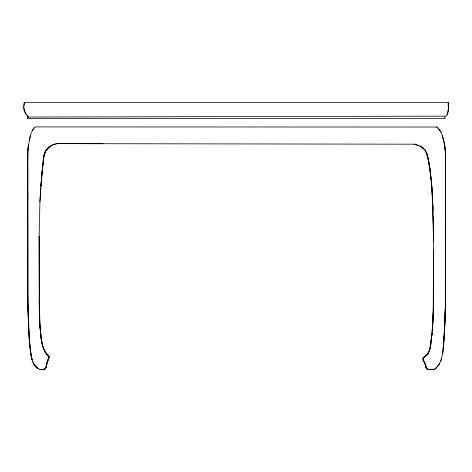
<?xml version="1.0" encoding="UTF-8"?>
<svg xmlns="http://www.w3.org/2000/svg" width="472" height="472" viewBox="0 0 472 472"><rect width="100%" height="100%" fill="white"/><g stroke="black" fill="none" stroke-linecap="round" stroke-linejoin="round"><path stroke-width="0.71" d="M27.736 200.093L27.742 165.796M27.742 157.795L27.742 153.459M433.532 270.58L433.491 304.405L432.747 324.423M433.567 241.168L433.573 234.554M445.474 179.089L445.468 304.405M433.532 249.658L433.402 309.679L432.724 324.588M433.55 240.873L433.573 230.625M433.532 259.376L433.396 310.133L432.258 331.273M433.579 240.985L431.998 188.322L431.29 180.599M27.742 160.439L27.765 152.285M39.141 236.572L39.943 201.143L41.731 175.189L43.017 162.958M445.279 310.098L444.813 326.24L443.473 345.144M445.326 308.629L445.474 236.566M444.813 323.231L443.196 349.091M444.86 321.768L445.255 310.074M445.326 307.88L445.367 150.143L444.111 142.308L442.193 135.257M47.501 361.174L49.306 356.679L45.023 351.841L42.799 346.637M439.615 363.405L436.871 367.399L434.588 369.204L427.337 369.305L426.21 367.959C426.529 364.101 422.57 361.617 423.048 357.876C432.24 353.327 430.423 341.522 432.122 333.126M39.925 201.644L40.722 188.015M431.803 335.857L433.196 315.054L433.579 230.879L431.998 188.322L429.856 168.445L428.487 160.185L431.16 179.195M443.574 345.657L444.476 332.5L445.474 303.49L444.294 335.857L442.754 353.056L441.279 359.646L439.214 364.319L435.939 368.136M432.216 331.781L432.576 326.742M432.228 331.674L432.594 326.6M43.501 158.669L40.822 186.576L42.539 167.177M27.866 150.149L28.054 147.948M442.754 353.062L443.344 346.584M23.818 107.297L24.231 111.174L26.249 114M23.96 105.911L24.302 102.453L448.235 102.453L448.4 108.684L448.005 112.419L447.061 114.914L444.795 117.038M43.164 161.518L43.471 158.639M432.11 332.677C430.629 340.518 431.915 350.106 425.785 356.165M41.731 175.189L44.226 154.202L45.324 151.589M28.131 147.122L28.45 144.491L27.736 152.904L27.842 304.641M42.734 165.023L42.993 162.869M43.17 161.43L43.518 158.551M43.695 157.111L45.347 151.612M24.302 102.453L23.6 107.439L25.476 113.669L28.255 117.038L444.624 116.159L445.096 118.584L27.453 118.584L28.255 117.038M429.762 349.221L432.063 333.232M442.571 353.894L442.889 351.864M46.734 364.189L46.421 366.183L45.489 368.461L44.704 369.175C46.876 367.493 46.51 364.195 47.206 361.817M43.684 157.371C44.079 150.326 49.831 144.615 56.723 143.653L414.947 144.19L419 145.482M28.544 145.282L27.742 153.766L27.742 294.18C28.467 316.146 27.683 338.465 32.155 360.095C33.683 365.381 38.191 371.358 44.474 369.34L46.185 367.051M28.798 143.854L29.919 137.435L31.241 132.986L33.081 129.163M447.061 114.914L448.335 109.929L448.235 102.453M29.199 140.396L30.527 135.257M27.913 117.923L28.267 116.82L27.057 115.127M440.789 360.755L441.503 358.661M48.48 358.986L49.306 356.679L46.291 353.558L43.613 349.091M46.805 363.405L49.306 356.679C42.043 350.731 41.548 340.678 40.374 332.04M47.383 361.469L48.268 359.564M428.912 351.864L426.576 355.375L423.048 357.876L427.933 353.681M32.491 130.054L34.857 127.18M44.928 369.01C47.412 365.517 46.811 360.714 49.289 357.068C40.504 348.891 41.194 335.704 39.86 324.671M46.032 150.279L48.858 147.122L51.69 145.305M33.577 128.402L34.533 127.464M436.476 367.712L434.275 369.34L427.85 369.546M51.784 145.252L57.608 143.559L102.973 143.706M35.164 126.921L436.624 127.033C444.081 132.644 443.887 143.824 445.474 152.149L445.474 230.625M39.471 369.375L44.35 369.417M413.973 144.113L421.549 146.774L424.953 149.954L427.119 154.433L429.88 168.634M436.411 126.927L436.854 127.18M420.304 146.054L425.065 150.143M420.286 146.078L423.708 148.544M420.21 146.054L423.402 148.202M35.542 366.408L37.949 368.661L36.078 367.133L33.907 364.089M427.184 369.181L425.827 366.809L425.384 364.378M34.037 364.39L37.306 368.136M438.004 127.912L441.031 132.154M424.953 363.204L423.059 359.823L424.983 363.015M422.965 359.481L424.446 362.331L426.499 368.467L427.337 369.305L425.868 366.962M424.953 149.954L427.03 154.137L427.844 157.182M32.91 361.817L34.137 364.526M426.139 151.972C431.089 166.728 431.142 182.617 432.582 197.975M426.877 153.766L428.31 159.471M49.082 356.431L49.277 357.31M428.01 157.795L428.369 159.583M39.324 307.968L39.141 236.307L39.324 312.611L39.89 325.68L41.235 339.114L42.592 346.023M444.606 144.821L445.373 150.279M444.541 144.491L444.854 146.172M30.532 351.864L31.093 355.375M39.872 324.712L41.235 339.114M423.036 358.065L423.278 360.679M29.152 336.76L30.763 353.906L32.155 360.095C29.217 348.873 29.571 337.15 28.532 325.68M445.179 148.544L445.474 156.515M29.323 339.002L27.836 304.257M39.17 301.407L40.256 330.601M432.871 203.786L433.06 209.633M28.556 326.264L27.836 304.405L27.742 192.9M432.907 205.993L433.066 211.845M433.284 219.899L433.538 229.416M39.412 311.608L39.636 321.084M433.296 216.925L433.526 228.46M46.12 150.149L45.595 150.934L49.908 146.302L46.126 150.143"/></g></svg>
